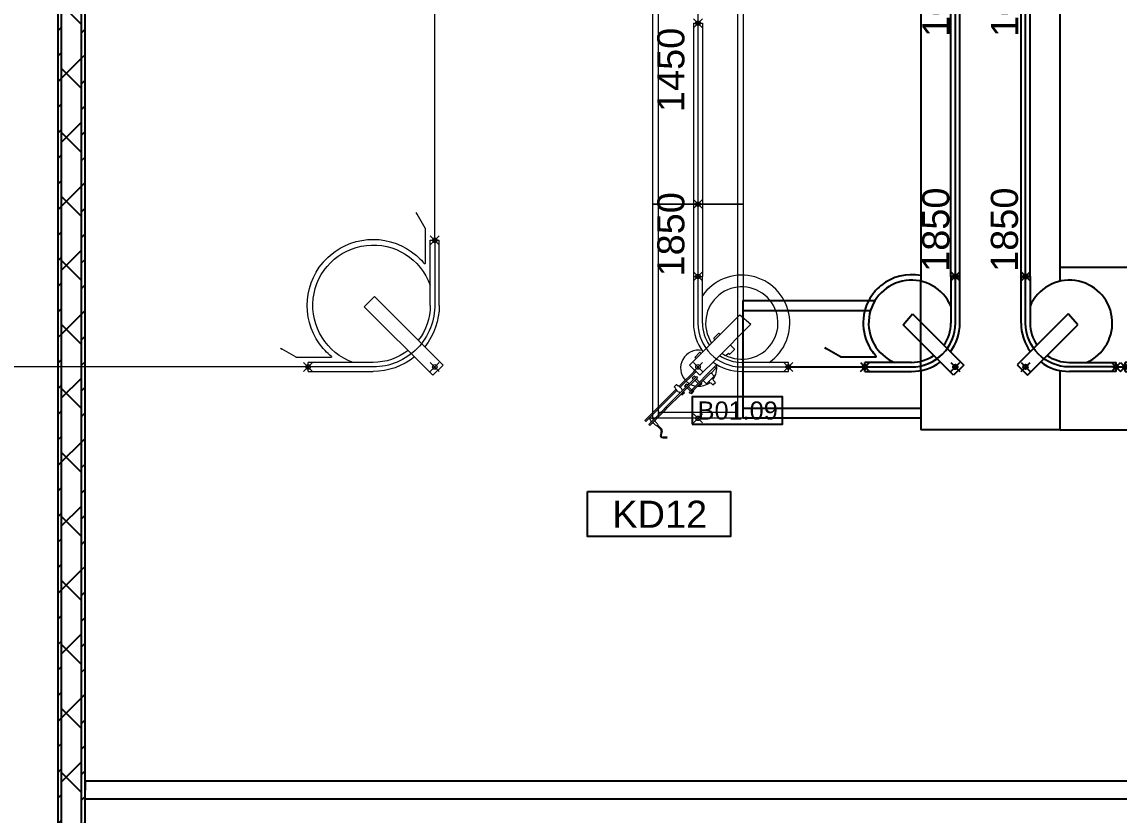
# Model space of a CAD drawing. Extents: x -3873 to 164127, y 7129 to 96529.
# Drawn here: x 44868 to 50932, y 38892 to 43277 of the extents above; entities that cross this region are included whole.
import ezdxf
from ezdxf.enums import TextEntityAlignment as Align

# ---------------------------------------------------------------- set-up
doc = ezdxf.new("R2010")
doc.units = 0
doc.header["$PDMODE"] = 35
doc.header["$PDSIZE"] = 25
doc.layers.get('0').update_dxf_attribs({"linetype": 'CONTINUOUS'})
for name, color, linetype in [('BUILDING', 2, 'CONTINUOUS'), ('KROMEKA', 1, 'CONTINUOUS'), ('LAYOUT', 90, 'CONTINUOUS'), ('LAYOUT-KROMEKA', 1, 'CONTINUOUS'), ('MC_1_2_025', 2, 'CONTINUOUS'), ('POSNR', 4, 'CONTINUOUS')]:
    doc.layers.add(name, color=color, linetype=linetype)
doc.layers.add('LAYOUT Kromeka', color=1, linetype='CONTINUOUS', lineweight=5)
doc.styles.add('015_100', font='arial.ttf', dxfattribs={"height": 150})
doc.styles.add('MEYN_DIM', font='arial.ttf')
pattern_1 = [(45, (0, 0), (-70.71068, 70.71068), [])]

# ---------------------------------------------------------------- blocks, each defined once
blk = doc.blocks.new('Стена_6', base_point=(-42300, 59700))
at = {"linetype": 'Continuous'}
h = blk.add_hatch(dxfattribs=at)
h.set_pattern_fill('МЕТАЛЛ__ТВЕРДЫЙ_СПЛАВ__Г_EF', color=256, style=0, pattern_type=2)
h.set_pattern_definition(pattern_1)
h.paths.add_polyline_path([(-42430, -300), (-42430, 59700), (-42450, 59700), (-42450, -300)])
h = blk.add_hatch(dxfattribs=at)
h.set_pattern_fill('ТЕПЛОИЗОЛЯЦИЯ__ГОСТ_', color=256, style=0, pattern_type=2)
h.set_pattern_definition([(45, (0, 0), (-176.7767, 176.7767), []), (135, (0, 0), (176.9181, 176.9181), [])])
h.paths.add_polyline_path([(-42320, -300), (-42320, 59700), (-42430, 59700), (-42430, -300)])
h = blk.add_hatch(dxfattribs=at)
h.set_pattern_fill('МЕТАЛЛ__ТВЕРДЫЙ_СПЛАВ__Г_EF', color=256, style=0, pattern_type=2)
h.set_pattern_definition(pattern_1)
h.paths.add_polyline_path([(-42300, -300), (-42300, 59700), (-42320, 59700), (-42320, -300)])
for p, q in [((-42430, -300), (-42430, 59700)), ((-42320, -300), (-42320, 59700))]:
    blk.add_line(p, q, dxfattribs=at)
at = {"linetype": 'Continuous', "flags": 128}
for points in [[(-42450, 59700), (-42450, -300)], [(-42300, 12450), (-42300, 59700)]]:
    blk.add_lwpolyline(points, dxfattribs=at)
blk = doc.blocks.new('general_wheeld_90_680b')
at = {"ltscale": 10}
for p, q in [((98, 844.2), (103, 852.9)), ((53.4, 766.9), (98, 844.2)), ((53, 765.5), (53, 573.3)), ((25, 700), (-25, 700)), ((-25, 340), (-25, 700)), ((25, 340), (25, 700)), ((99.7, 614.7), (100.5, 615.4)), ((100.5, 615.4), (101.5, 616.3)), ((577.2, 617.5), (577.9, 616.8)), ((578.6, 616.2), (577.9, 616.8)), ((65, 580), (57.6, 571.6)), ((65.7, 580.8), (65, 580)), ((616.2, 578.6), (616.8, 577.9)), ((616.8, 577.9), (617.5, 577.2)), ((-46, 10.6), (332.9, 389.5)), ((332.9, 389.5), (389.5, 332.9)), ((389.5, 332.9), (10.6, -46)), ((571.6, 57.6), (580, 65)), ((580.8, 65.7), (580, 65)), ((614.7, 99.7), (615.4, 100.5)), ((616.3, 101.5), (615.4, 100.5)), ((766.9, 53.4), (844.2, 98)), ((852.9, 103), (844.2, 98)), ((10.6, -46), (-46, 10.6)), ((340, 25), (700, 25)), ((573.3, 53), (765.5, 53)), ((700, -25), (700, 25)), ((700, -25), (340, -25))]:
    blk.add_line(p, q, dxfattribs=at)
blk.add_lwpolyline([(0, 700), (0.1, 348, 0.421122), (340, 0), (700, 0)], format="xyb", dxfattribs=at)
for centre, radius, start, end in [((55.6, 765.5), 2.65, 149.99894, 179.99878), ((340, 340), 334, 289.4394, 160.56062), ((340, 340), 365, 49.47833, 130.79493), ((340, 340), 365, 131.175, 138.73049), ((340, 340), 365, 40.82875, 49.17124), ((55.6, 573.3), 2.65, 180.00206, 318.8858), ((340, 340), 365, 319.20506, 40.52169), ((340, 340), 365, 180, 218.70838), ((340, 340), 315, 180, 217.70466), ((340, 340), 315, 232.29536, 270), ((340, 340), 365, 311.26951, 318.825), ((340, 340), 365, 231.29163, 270), ((573.3, 55.6), 2.65, 131.11396, 270.00038), ((765.5, 55.6), 2.65, 269.99985, 300.00196)]:
    blk.add_arc(centre, radius, start, end, dxfattribs=at)
at = {"color": 5, "ltscale": 10}
for p in [(0, 700), (0, 0), (700, 0)]:
    blk.add_point(p, dxfattribs=at)
blk = doc.blocks.new('defeathering_bleed_500x2000b1')
at = {"ltscale": 20}
for p, q in [((8000, 250), (10000, 250)), ((10000, 250), (11184, 250)), ((10000, -250), (10000, 250)), ((10000, 250), (10000, -250)), ((10000, 250), (11184, 250)), ((10000, -250), (10000, 250)), ((11184, 250), (11184, -250)), ((11184, 250), (11184, -250)), ((8000, 218), (10000, 218)), ((10000, 218), (11152, 218)), ((10000, 218), (11184, 218)), ((11152, 218), (11152, -218)), ((10000, -218), (8000, -218)), ((11152, -218), (10000, -218)), ((11184, -218), (10000, -218)), ((10000, -250), (8000, -250)), ((11184, -250), (10000, -250)), ((11184, -250), (10000, -250))]:
    blk.add_line(p, q, dxfattribs=at)
at = {"color": 5, "linetype": 'Continuous', "ltscale": 50}
blk.add_point((10000, 0), dxfattribs=at)
at = {"color": 5, "ltscale": 20}
for p in [(10000, 0), (11184, 0)]:
    blk.add_point(p, dxfattribs=at)
blk = doc.blocks.new('defeathering_birdcounter3')
at = {"ltscale": 10}
for p, q in [((-267.5, 257.5), (-267.5, 0)), ((-267.5, 257.5), (-217.5, 257.5)), ((-242.5, 257.5), (-242.5, 0)), ((-217.5, 94.1), (-217.5, 257.5)), ((-217.5, 0), (-217.5, 94.1)), ((-197.4, -140.8), (-10.3, 46.3)), ((-10.3, 46.3), (50.2, -6.3)), ((-154.1, -83.4), (-128.7, -58)), ((50.2, -6.3), (-140.8, -197.4)), ((-125.9, -58), (-120.2, -63.6)), ((-148.5, -91.9), (-154.1, -86.3)), ((-46, -137.9), (-63.7, -120.2)), ((-288.5, -231.9), (-197.4, -140.8)), ((-233.3, -162.6), (-258.8, -188.1)), ((-224.8, -168.3), (-230.5, -162.6)), ((-87.8, -179.7), (-74.2, -166.2)), ((-74.2, -166.2), (-68.6, -171.8)), ((-65.8, -171.8), (-40.3, -146.4)), ((-40.3, -143.5), (-46, -137.9)), ((-291.7, -383.6), (-137.5, -229.4)), ((-231.9, -288.5), (-288.5, -231.9)), ((-258.8, -190.9), (-253.1, -196.5)), ((-140.8, -197.4), (-231.9, -288.5)), ((-150.6, -242.5), (-145, -248.2)), ((94.1, -217.5), (0, -217.5)), ((0, -242.5), (257.5, -242.5)), ((257.5, -217.5), (94.1, -217.5)), ((257.5, -267.5), (257.5, -217.5)), ((-346.9, -349.6), (-258.8, -261.5)), ((-253.2, -267.2), (-341.2, -355.3)), ((-321.9, -378.4), (-245.4, -301.9)), ((-297, -342.2), (-251, -296.3)), ((-173.2, -276.4), (-286, -389.3)), ((-262.3, -293.4), (-274.4, -305.5)), ((-268.7, -314), (-253.9, -299.1)), ((-256.7, -299.1), (-262.3, -293.4)), ((-255.3, -297.7), (-256.7, -299.1)), ((-253.9, -299.1), (-255.3, -297.7)), ((-251, -296.3), (-245.4, -301.9)), ((-195.2, -335.1), (-152.8, -292.7)), ((-145, -251), (-170.4, -276.4)), ((-152.8, -292.7), (-169.7, -275.8)), ((0, -267.5), (257.5, -267.5)), ((-362.2, -341), (-373.1, -352)), ((-373.1, -353.1), (-364.7, -361.5)), ((-364.7, -361.5), (-367.5, -364.4)), ((-352.6, -349.5), (-361.1, -341)), ((-349.8, -346.7), (-352.6, -349.5)), ((-332.1, -364.4), (-349.8, -346.7)), ((-341.9, -387.1), (-311.8, -357.1)), ((-305.5, -336.6), (-317.5, -348.6)), ((-317.5, -348.6), (-311.8, -354.3)), ((-311.8, -354.3), (-313.2, -355.7)), ((-313.2, -355.7), (-311.8, -357.1)), ((-311.8, -357.1), (-297, -342.2)), ((-299.8, -342.2), (-305.5, -336.6)), ((-284.6, -376.5), (-302.3, -358.9)), ((-298.4, -340.8), (-299.8, -342.2)), ((-297, -342.2), (-298.4, -340.8)), ((-277.5, -369.5), (-295.2, -351.8)), ((-274.4, -305.5), (-268.7, -311.1)), ((-268.7, -311.1), (-270.1, -312.5)), ((-270.1, -312.5), (-268.7, -314)), ((-241.5, -333.4), (-259.2, -315.7)), ((-234.4, -326.3), (-252.1, -308.7)), ((-239.2, -342.5), (-235.2, -346.5)), ((-235.2, -346.5), (-233.8, -346.1)), ((-233.8, -346.1), (-221.7, -334)), ((-221.4, -332.6), (-225.3, -328.6)), ((-221.7, -334), (-221.4, -332.6)), ((-213.5, -316.8), (-195.2, -335.1)), ((-182.5, -322.4), (-173.3, -331.6)), ((-173.3, -331.6), (-171.9, -330.1)), ((-171.9, -330.1), (-159.9, -342.2)), ((-156.2, -314.5), (-165.4, -305.3)), ((-159.9, -342.2), (-145.7, -328)), ((-157.8, -316), (-156.2, -314.5)), ((-145.7, -328), (-157.8, -316)), ((-536.1, -538.7), (-364.6, -367.3)), ((-358.9, -372.9), (-530.4, -544.4)), ((-514.8, -560), (-341.9, -387.1)), ((-410.3, -466.8), (-335.7, -392.3)), ((-367.5, -364.4), (-349.8, -382)), ((-349.8, -382), (-348.4, -380.6)), ((-348.4, -380.6), (-341.9, -387.1)), ((-321.9, -378.4), (-335.7, -392.3)), ((-335.7, -392.3), (-331.2, -396.8)), ((-333.5, -365.8), (-332.1, -364.4)), ((-327, -372.3), (-333.5, -365.8)), ((-331.2, -396.8), (-317.3, -383)), ((-317.3, -383), (-321.9, -378.4)), ((-291.7, -383.6), (-286, -389.3)), ((-268.5, -371.7), (-282.4, -385.6)), ((-282.4, -385.6), (-278.4, -389.6)), ((-278.4, -389.6), (-276.9, -389.2)), ((-276.9, -389.2), (-264.9, -377.2)), ((-264.5, -375.7), (-268.5, -371.7)), ((-264.9, -377.2), (-264.5, -375.7)), ((-509.1, -565.7), (-424.1, -480.7)), ((-429.8, -475), (-415.9, -461.2)), ((-424.1, -480.7), (-410.3, -466.8)), ((-530.4, -544.4), (-536.1, -538.7)), ((-503.4, -521.6), (-510.8, -529)), ((-505.8, -534), (-510.8, -529)), ((-505.8, -534), (-505.8, -535)), ((-500.6, -540.2), (-505.8, -535)), ((-498.4, -526.5), (-503.4, -521.6)), ((-500.5, -545.8), (-502.8, -543.5)), ((-501.6, -541.2), (-500.6, -540.2)), ((-498.4, -526.5), (-497.3, -526.5)), ((-497.3, -526.5), (-492.1, -531.7)), ((-492.1, -531.7), (-491.2, -530.8)), ((-488.9, -529.6), (-486.6, -531.9)), ((-478.1, -540.4), (-481, -537.5)), ((-480.8, -543.1), (-478.1, -540.4)), ((-480.8, -543.1), (-468.2, -555.7)), ((-509.1, -565.7), (-514.8, -560)), ((-494.8, -551.4), (-492.6, -553.7)), ((-492.6, -553.7), (-491.1, -553.3)), ((-491.1, -553.3), (-489.3, -551.5)), ((-476.7, -564.2), (-489.3, -551.5)), ((-472.6, -565.8), (-476.7, -564.2)), ((-469.1, -569.3), (-472.6, -565.8)), ((-469.1, -569.3), (-463, -563.3)), ((-466.6, -559.8), (-468.2, -555.7)), ((-467.5, -567.7), (-447.6, -587.6)), ((-463, -563.3), (-466.6, -559.8)), ((-444.8, -584.7), (-464.6, -564.9)), ((-445, -597.2), (-450.4, -617.4)), ((-441.2, -598.3), (-446.6, -618.4)), ((-412.9, -631), (-436.9, -631)), ((-436.9, -635), (-413.6, -635)), ((-414.3, -632.7), (-412.9, -631)), ((-413.6, -635), (-413.1, -633.6))]:
    blk.add_line(p, q, dxfattribs=at)
for centre, radius, start, end in [((0, 0), 265, 304.83957, 145.16042), ((0, 0), 200, 236.53693, 213.46302), ((0, 0), 267.5, 179.99999, 216.40014), ((0, 0), 242.5, 179.99999, 269.99998), ((0, 0), 217.5, 179.99999, 214.4025), ((-127.3, -59.4), 2, 45.00182, 135.00071), ((-152.7, -84.9), 2, 135.00017, 224.99818), ((-238.4, -249.5), 100, 79.84492, 221.55977), ((-231.9, -164), 2, 45.00194, 134.99959), ((0, 0), 217.5, 235.59746, 269.99998), ((-67.2, -170.4), 2, 224.9978, 314.99983), ((-41.7, -145), 2, 314.99998, 45.30909), ((-257.3, -189.5), 2, 134.99972, 224.99806), ((-238.4, -249.5), 100, 321.97705, 10.18029), ((0, 0), 267.5, 233.59983, 269.99999), ((-171.8, -275), 2, 224.99702, 315.00028), ((-146.4, -249.6), 2, 314.9993, 45.00298), ((-372.6, -352.5), 0.737, 134.99932, 224.99234), ((-361.6, -341.6), 0.737, 45.0049, 134.99944), ((-238.4, -249.5), 100, 227.29205, 238.9452), ((-238.4, -249.5), 100, 243.72311, 256.78776), ((-238.4, -249.5), 100, 265.61697, 308.1079), ((-498.5, -544.3), 4.34, 135.00026, 169.38341), ((-488.1, -533.9), 4.34, 100.61597, 134.99991), ((-454.7, -594.6), 10, 345.00032, 45.00037), ((-454.7, -594.6), 14, 345.00033, 45.00027), ((-436.9, -621), 14, 164.99978, 269.99976), ((-436.9, -621), 10, 164.99956, 269.99966)]:
    blk.add_arc(centre, radius, start, end, dxfattribs=at)
at = {"color": 5, "ltscale": 10}
for p in [(-242.5, 257.5), (-242.5, -242.5), (257.5, -242.5)]:
    blk.add_point(p, dxfattribs=at)
at = {"layer": 'POSNR', "color": 4, "linetype": 'Continuous'}
blk.add_lwpolyline([(-274.5, -558.5), (225.5, -558.5), (225.5, -408.5), (-274.5, -408.5)], close=True, dxfattribs=at)
at = {"layer": 'POSNR', "color": 4, "linetype": 'Continuous', "style": '015_100', "flags": 8}
blk.add_attdef('B01.09', text='', height=100, dxfattribs=at).set_placement((-22.6, -483.5), align=Align.MIDDLE)
blk = doc.blocks.new('defeathering_scalder_jetstream_multi_bend2')
at = {"ltscale": 20}
for p, q in [((-784, 1173), (-132, 1173)), ((-784, 191), (-784, 1173)), ((-727.3, 1173), (-727.3, 191)), ((-188.6, 1173), (-188.6, 469.3)), ((-132, 1173), (-132, 443.5)), ((-444.6, 635.6), (-400, 712.9)), ((-400, 712.9), (-395, 721.6)), ((-445, 634.3), (-445, 440.5)), ((-525, 500), (-475, 500)), ((-525, 500), (-525, 242.5)), ((-475, 242.5), (-475, 500)), ((-440.7, 438.5), (-439, 439.8)), ((-439, 439.8), (-425, 451.1)), ((-424.2, 451.7), (-425, 451.1)), ((-384, 478.2), (-383.2, 478.6)), ((-383.2, 478.6), (-382.4, 479.1)), ((-89.6, 450.7), (-88.8, 450.1)), ((-88.1, 449.5), (-88.8, 450.1)), ((-50.5, 411.9), (-49.9, 411.2)), ((-49.9, 411.2), (-49.3, 410.4)), ((-546, 10.6), (-267.8, 288.8)), ((-267.8, 288.8), (-207.3, 236.2)), ((-207.3, 236.2), (-489.4, -46)), ((-489.4, -46), (-546, 10.6)), ((0, 25), (-257.5, 25)), ((0, -25), (0, 25)), ((-257.5, -25), (0, -25))]:
    blk.add_line(p, q, dxfattribs=at)
blk.add_lwpolyline([(-500, 500), (-500, 242.5, 0.414213), (-257.5, 0), (0, 0)], format="xyb", dxfattribs=at)
at = {"linetype": 'Continuous', "ltscale": 50}
blk.add_lwpolyline([(-500, 500), (-500, 242.5, 0.414214), (-257.5, 0), (0, 0)], format="xyb", dxfattribs=at)
at = {"ltscale": 20}
for centre, radius, start, end in [((-442.4, 634.3), 2.65, 149.99908, 180.00069), ((-257.5, 242.5), 267.5, 51.1156, 117.83344), ((-257.5, 242.5), 237, 293.40478, 156.59521), ((-442.4, 440.5), 2.65, 180.00008, 308.76798), ((-257.5, 242.5), 267.5, 118.23328, 128.553), ((-257.5, 242.5), 267.5, 39.30265, 50.69732), ((-257.5, 242.5), 267.5, 348.89993, 38.88437), ((-257.5, 242.5), 267.5, 180.00001, 216.40018), ((-257.5, 242.5), 217.5, 180.00002, 214.40256), ((-257.5, 242.5), 217.5, 235.59751, 270), ((-257.5, 242.5), 267.5, 233.59988, 270)]:
    blk.add_arc(centre, radius, start, end, dxfattribs=at)
for p in [(-500, 500), (-500, 500), (0, 0), (0, 0), (-500, 0), (-500, 0)]:
    blk.add_point(p, dxfattribs=at)
blk = doc.blocks.new('*U135')
at = {"ltscale": 20}
for p, q in [((0, 1053), (0, 1823)), ((327, 1823), (0, 1823)), ((327, 1823), (820.8, 1823)), ((2654, 1823), (820.8, 1823)), ((2654, 1053), (2654, 1823)), ((847, 1607), (847, 1657)), ((847, 1657), (2654, 1657)), ((847, 1632), (2654, 1632)), ((847, 1607), (2654, 1607)), ((357.6, 1290), (301, 1233.4)), ((639.7, 1007.8), (357.6, 1290)), ((301, 1233.4), (579.2, 955.2)), ((589.5, 1269), (847, 1269)), ((847, 1219), (589.5, 1219)), ((847, 1269), (2654, 1269)), ((847, 1269), (847, 1219)), ((847, 1244), (2654, 1244)), ((847, 1219), (2654, 1219)), ((0, 1053), (327, 1053)), ((0, 1053), (0, 385)), ((820.8, 1053), (2654, 1053)), ((899.1, 1053), (899.1, 385)), ((322, 744), (322, 1001.5)), ((372, 1001.5), (372, 744)), ((579.2, 955.2), (639.7, 1007.8)), ((322, 744), (372, 744)), ((347, 744), (347, 694)), ((322, 694), (372, 694)), ((322, 694), (322, 436.5)), ((372, 436.5), (372, 694)), ((301, 204.6), (579.2, 482.8)), ((639.7, 430.2), (357.6, 148)), ((579.2, 482.8), (639.7, 430.2)), ((0, -385), (0, 385)), ((327, 385), (0, 385)), ((2654, 385), (820.8, 385)), ((2654, -385), (2654, 385)), ((357.6, 148), (301, 204.6)), ((847, 219), (589.5, 219)), ((847, 169), (847, 219)), ((847, 219), (2654, 219)), ((847, 194), (2654, 194)), ((589.5, 169), (847, 169)), ((847, 169), (2654, 169)), ((847, -169), (2654, -169)), ((847, -169), (847, -219)), ((847, -194), (2654, -194)), ((847, -219), (2654, -219)), ((0, -385), (2654, -385))]:
    blk.add_line(p, q, dxfattribs=at)
for points in [[(347, 744), (347, 1001.5, -0.414213), (589.5, 1244), (847, 1244)], [(347, 694), (347, 436.5, 0.414213), (589.5, 194), (847, 194)]]:
    blk.add_lwpolyline(points, format="xyb", dxfattribs=at)
for centre, radius, start, end in [((589.5, 1001.5), 237, 203.40479, 66.59522), ((589.5, 1001.5), 267.5, 90, 126.40012), ((589.5, 1001.5), 217.5, 90, 124.40249), ((589.5, 1001.5), 267.5, 143.59982, 179.99998), ((589.5, 1001.5), 217.5, 145.59744, 179.99998), ((589.5, 436.5), 237, 293.40478, 156.59521), ((589.5, 436.5), 267.5, 180.00001, 216.40018), ((589.5, 436.5), 217.5, 180.00002, 214.40256), ((589.5, 436.5), 217.5, 235.59751, 270), ((589.5, 436.5), 267.5, 233.59988, 270)]:
    blk.add_arc(centre, radius, start, end, dxfattribs=at)
at = {"color": 5, "ltscale": 20}
for p in [(847, 1632), (2654, 1632), (347, 1244), (847, 1244), (2654, 1244), (347, 744), (347, 694), (347, 194), (847, 194), (2654, 194), (847, -194), (2654, -194)]:
    blk.add_point(p, dxfattribs=at)
at = {"layer": 'POSNR', "color": 4, "linetype": 'Continuous'}
blk.add_lwpolyline([(177.8, -72.6), (677.8, -72.6), (677.8, 77.4), (177.8, 77.4)], close=True, dxfattribs=at)
at = {"color": 4, "ltscale": 20, "style": 'MEYN_DIM', "flags": 8}
for tag, p in [('G', (872.5, 1665.5)), ('E', (872.5, 1286)), ('C', (872.5, 235.4)), ('A', (872.5, -155.4))]:
    blk.add_attdef(tag, p, '', height=150, dxfattribs=at)
for tag, p in [('H', (2637.7, 1664.3)), ('F', (2637.7, 1284.7)), ('D', (2637.7, 234.1)), ('B', (2637.7, -156.7))]:
    blk.add_attdef(tag, text='', height=150, dxfattribs=at).set_placement(p, align=Align.RIGHT)
at = {"layer": 'POSNR', "color": 4, "linetype": 'Continuous', "style": '015_100', "flags": 8}
blk.add_attdef('B01.10', text='', height=100, dxfattribs=at).set_placement((429.6, 2.4), align=Align.MIDDLE)
blk = doc.blocks.new('updown_850_850_400_1400')
at = {"linetype": 'Continuous', "ltscale": 20}
for p, q in [((0, 25), (0, -25)), ((1400, 25), (0, 25)), ((1400, 25), (1400, -25)), ((1400, -25), (0, -25))]:
    blk.add_line(p, q, dxfattribs=at)
at = {"color": 5, "linetype": 'Continuous', "ltscale": 20}
for p in [(0, 0), (1400, 0)]:
    blk.add_point(p, dxfattribs=at)
at = {"color": 4, "linetype": 'Continuous', "ltscale": 20, "style": 'MEYN_DIM', "flags": 4}
blk.add_attdef('000', text='', height=150, dxfattribs=at).set_placement((0, 225), align=Align.TOP_LEFT)
blk.add_attdef('000', text='', height=150, dxfattribs=at).set_placement((1375, 225), align=Align.TOP_RIGHT)
at = {"color": 3, "linetype": 'Continuous', "ltscale": 20, "style": '015_100', "flags": 9}
blk.add_attdef('BLOCK', (-1081.7, 0), '', height=150, dxfattribs=at)
blk = doc.blocks.new('_KROMEKA_POSNR')
at = {"layer": 'KROMEKA', "linetype": 'Continuous'}
blk.add_lwpolyline([(-3.992, -1.25), (3.912, -1.25), (3.912, 1.25), (-3.992, 1.25)], close=True, dxfattribs=at)
at = {"layer": 'KROMEKA', "linetype": 'Continuous', "style": '015_100'}
blk.add_attdef('POSNR', text='', height=1.5, dxfattribs=at).set_placement((0, 0), align=Align.MIDDLE)

msp = doc.modelspace()

# ---------------------------------------------------------------- linework, layer by layer
at = {"layer": 'BUILDING', "color": 2, "linetype": 'BYBLOCK'}
for p, q in [((69216.8, 39080), (45216.8, 39080)), ((45216.8, 39080), (45216.8, 39030))]:
    msp.add_line(p, q, dxfattribs=at)
at = {"layer": 'BUILDING', "color": 2}
for p, q in [((45216.8, 38980), (45216.8, 39030)), ((69216.8, 38980), (45216.8, 38980))]:
    msp.add_line(p, q, dxfattribs=at)
at = {"layer": 'LAYOUT Kromeka', "ltscale": 20}
for p, q in [((47149.5, 42069.5), (47149.5, 61869.5)), ((48604.5, 61869.5), (48604.5, 41869.5)), ((46449.5, 41369.5), (43849.5, 41369.5))]:
    msp.add_line(p, q, dxfattribs=at)
at = {"layer": 'LAYOUT-KROMEKA', "ltscale": 20}
msp.add_line((49104.5, 41369.5), (49527.5, 41369.5), dxfattribs=at)

# ---------------------------------------------------------------- block references
at = {"layer": 'BUILDING', "lineweight": 20}
msp.add_blockref('Стена_6', (45216.8, 83630), dxfattribs=at)
at = {"layer": 'LAYOUT', "color": 2, "ltscale": 20}
ref = msp.add_blockref('*U135', (51659.5, 41022.6), dxfattribs=dict(at, rotation=90))
ref.add_attrib('G', '1850', (49993.9, 41895), dxfattribs={"layer": '0', "color": 4, "ltscale": 20, "height": 150, "rotation": 90, "style": 'MEYN_DIM'})
ref.add_attrib('H', '1050', dxfattribs={"layer": '0', "color": 4, "ltscale": 20, "height": 150, "rotation": 90, "style": 'MEYN_DIM'}).set_placement((49995.2, 43660.2), align=Align.RIGHT)
ref.add_attrib('E', '1850', (50373.5, 41895), dxfattribs={"layer": '0', "color": 4, "ltscale": 20, "height": 150, "rotation": 90, "style": 'MEYN_DIM'})
ref.add_attrib('F', '1050', dxfattribs={"layer": '0', "color": 4, "ltscale": 20, "height": 150, "rotation": 90, "style": 'MEYN_DIM'}).set_placement((50374.7, 43660.2), align=Align.RIGHT)
ref.add_attrib('C', '1850', (51424.1, 41895), dxfattribs={"layer": '0', "color": 4, "ltscale": 20, "height": 150, "rotation": 90, "style": 'MEYN_DIM'})
ref.add_attrib('D', '1050', dxfattribs={"layer": '0', "color": 4, "ltscale": 20, "height": 150, "rotation": 90, "style": 'MEYN_DIM'}).set_placement((51425.4, 43660.2), align=Align.RIGHT)
ref.add_attrib('A', '1850', (51814.9, 41895), dxfattribs={"layer": '0', "color": 4, "ltscale": 20, "height": 150, "rotation": 90, "style": 'MEYN_DIM'})
ref.add_attrib('B', '1050', dxfattribs={"layer": '0', "color": 4, "ltscale": 20, "height": 150, "rotation": 90, "style": 'MEYN_DIM'}).set_placement((51816.1, 43660.2), align=Align.RIGHT)
ref.add_attrib('B01.10', 'B01.10', dxfattribs={"layer": 'POSNR', "color": 4, "linetype": 'Continuous', "ltscale": 20, "height": 100, "rotation": 90, "style": '015_100'}).set_placement((51657.1, 41452.2), align=Align.MIDDLE)
at = {"layer": 'LAYOUT', "color": 2, "ltscale": 20, "rotation": 90}
msp.add_blockref('defeathering_scalder_jetstream_multi_bend2', (50027.5, 41869.5), dxfattribs=at)
at = {"layer": 'LAYOUT Kromeka', "ltscale": 20, "rotation": 270}
msp.add_blockref('defeathering_bleed_500x2000b1', (48604.5, 52269.5), dxfattribs=at)
at = {"layer": 'LAYOUT Kromeka', "ltscale": 20}
ref = msp.add_blockref('updown_850_850_400_1400', (48604.5, 41869.5), dxfattribs=dict(at, rotation=90))
ref.add_attrib('000', '1850', dxfattribs={"layer": '0', "color": 4, "linetype": 'Continuous', "ltscale": 20, "height": 150, "rotation": 90, "style": 'MEYN_DIM'}).set_placement((48379.5, 41869.5), align=Align.TOP_LEFT)
ref.add_attrib('000', '1450', dxfattribs={"layer": '0', "color": 4, "linetype": 'Continuous', "ltscale": 20, "height": 150, "rotation": 90, "style": 'MEYN_DIM'}).set_placement((48379.5, 43244.5), align=Align.TOP_RIGHT)
at = {"layer": 'LAYOUT Kromeka', "ltscale": 20, "xscale": -1}
msp.add_blockref('general_wheeld_90_680b', (47149.5, 41369.5), dxfattribs=at)
at = {"layer": 'LAYOUT Kromeka', "ltscale": 20}
ref = msp.add_blockref('defeathering_birdcounter3', (48847, 41612), dxfattribs=at)
ref.add_attrib('B01.09', 'B01.09', dxfattribs={"layer": 'POSNR', "color": 4, "linetype": 'Continuous', "ltscale": 20, "height": 100, "style": '015_100'}).set_placement((48824.3, 41128.5), align=Align.MIDDLE)
at = {"layer": 'MC_1_2_025', "color": 6, "ltscale": 20}
ref = msp.add_blockref('_KROMEKA_POSNR', (48393.2, 40556.2), dxfattribs=dict(at, xscale=-100, yscale=100, zscale=100, rotation=180))
ref.add_attrib('POSNR', 'KD12', dxfattribs={"layer": 'KROMEKA', "linetype": 'Continuous', "height": 150, "style": '015_100'}).set_placement((48393.2, 40556.2), align=Align.MIDDLE)

doc.saveas('drawing.dxf')
